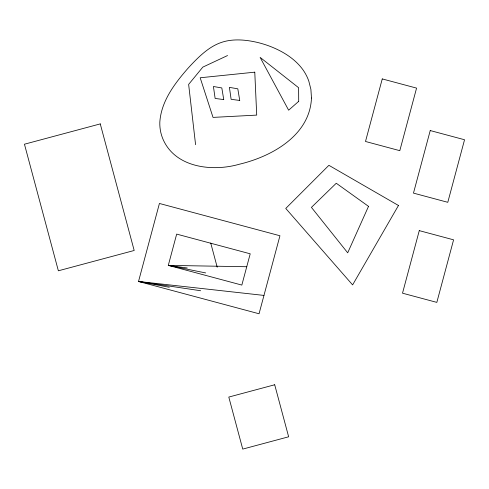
<?xml version="1.0" encoding="UTF-8"?>
<svg xmlns="http://www.w3.org/2000/svg" width="489" height="489" viewBox="0 0 489 489"><rect width="100%" height="100%" fill="white"/><g stroke="black" fill="none" stroke-linecap="round" stroke-linejoin="round"><path stroke-width="0.73" d="M169.267 287.257L138.521 281.475L159.426 203.467L279.946 235.759L259.048 313.767L138.521 281.475L263.962 295.423M205.68 272.935L168.295 265.38L176.676 234.103L250.215 253.809L241.835 285.081L168.295 265.38L246.749 266.737M227.556 55.538L202.819 67.121L188.638 84.401L195.582 144.695M168.295 265.38L187.293 268.009M138.521 281.475L200.631 290.741M210.735 243.045L217.208 267.214M311.469 98.014C309.965 135.441 271.67 156.608 239.231 164.261C211.981 172.085 174.06 167.635 162.409 137.764A40 40 0 0 1 159.817 122.207C161.162 101.431 174.384 83.906 187.574 68.76A215.655 215.655 0 0 1 196.052 59.835C202.47 53.503 209.475 47.5 217.794 43.833A45.33 45.33 0 0 1 226.804 40.96C236.817 38.943 247.177 40.086 257.049 42.341A102.788 102.788 0 0 1 270.038 46.333C282.63 51.217 294.763 58.558 302.838 69.615A46.076 46.076 0 0 1 308.779 81.015L310.894 89.334L311.469 98.014M382.257 78.918L365.497 141.48L399.806 150.673L416.573 88.112L382.257 78.918M430.234 130.557L413.474 193.118L447.79 202.312L464.55 139.75L430.234 130.557M419.275 230.631L402.514 293.192L436.83 302.385L453.59 239.83L419.275 230.631M368.517 206.358L347.697 252.825L311.426 207.379L336.267 183.247L368.517 206.358M398.468 205.484L352.612 284.904L285.759 208.442L328.889 165.313L398.468 205.484M298.706 101.339L288.638 110.196L260.117 57.384L298.62 87.72L298.706 101.339M100.263 123.9L24.45 144.212L58.368 270.796L134.182 250.484L100.263 123.9M274.702 384.764L228.797 397.068L242.74 449.098L288.644 436.793L274.702 384.764M254.775 72.17L200.184 77.769L213.027 117.397L256.713 115.104L254.775 72.17M239.732 100.447L231.126 99.322L229.408 87.372L237.807 88.815L239.732 100.447M223.742 99.573L215.136 98.448L213.418 86.504L221.817 87.941L223.742 99.573"/></g></svg>
